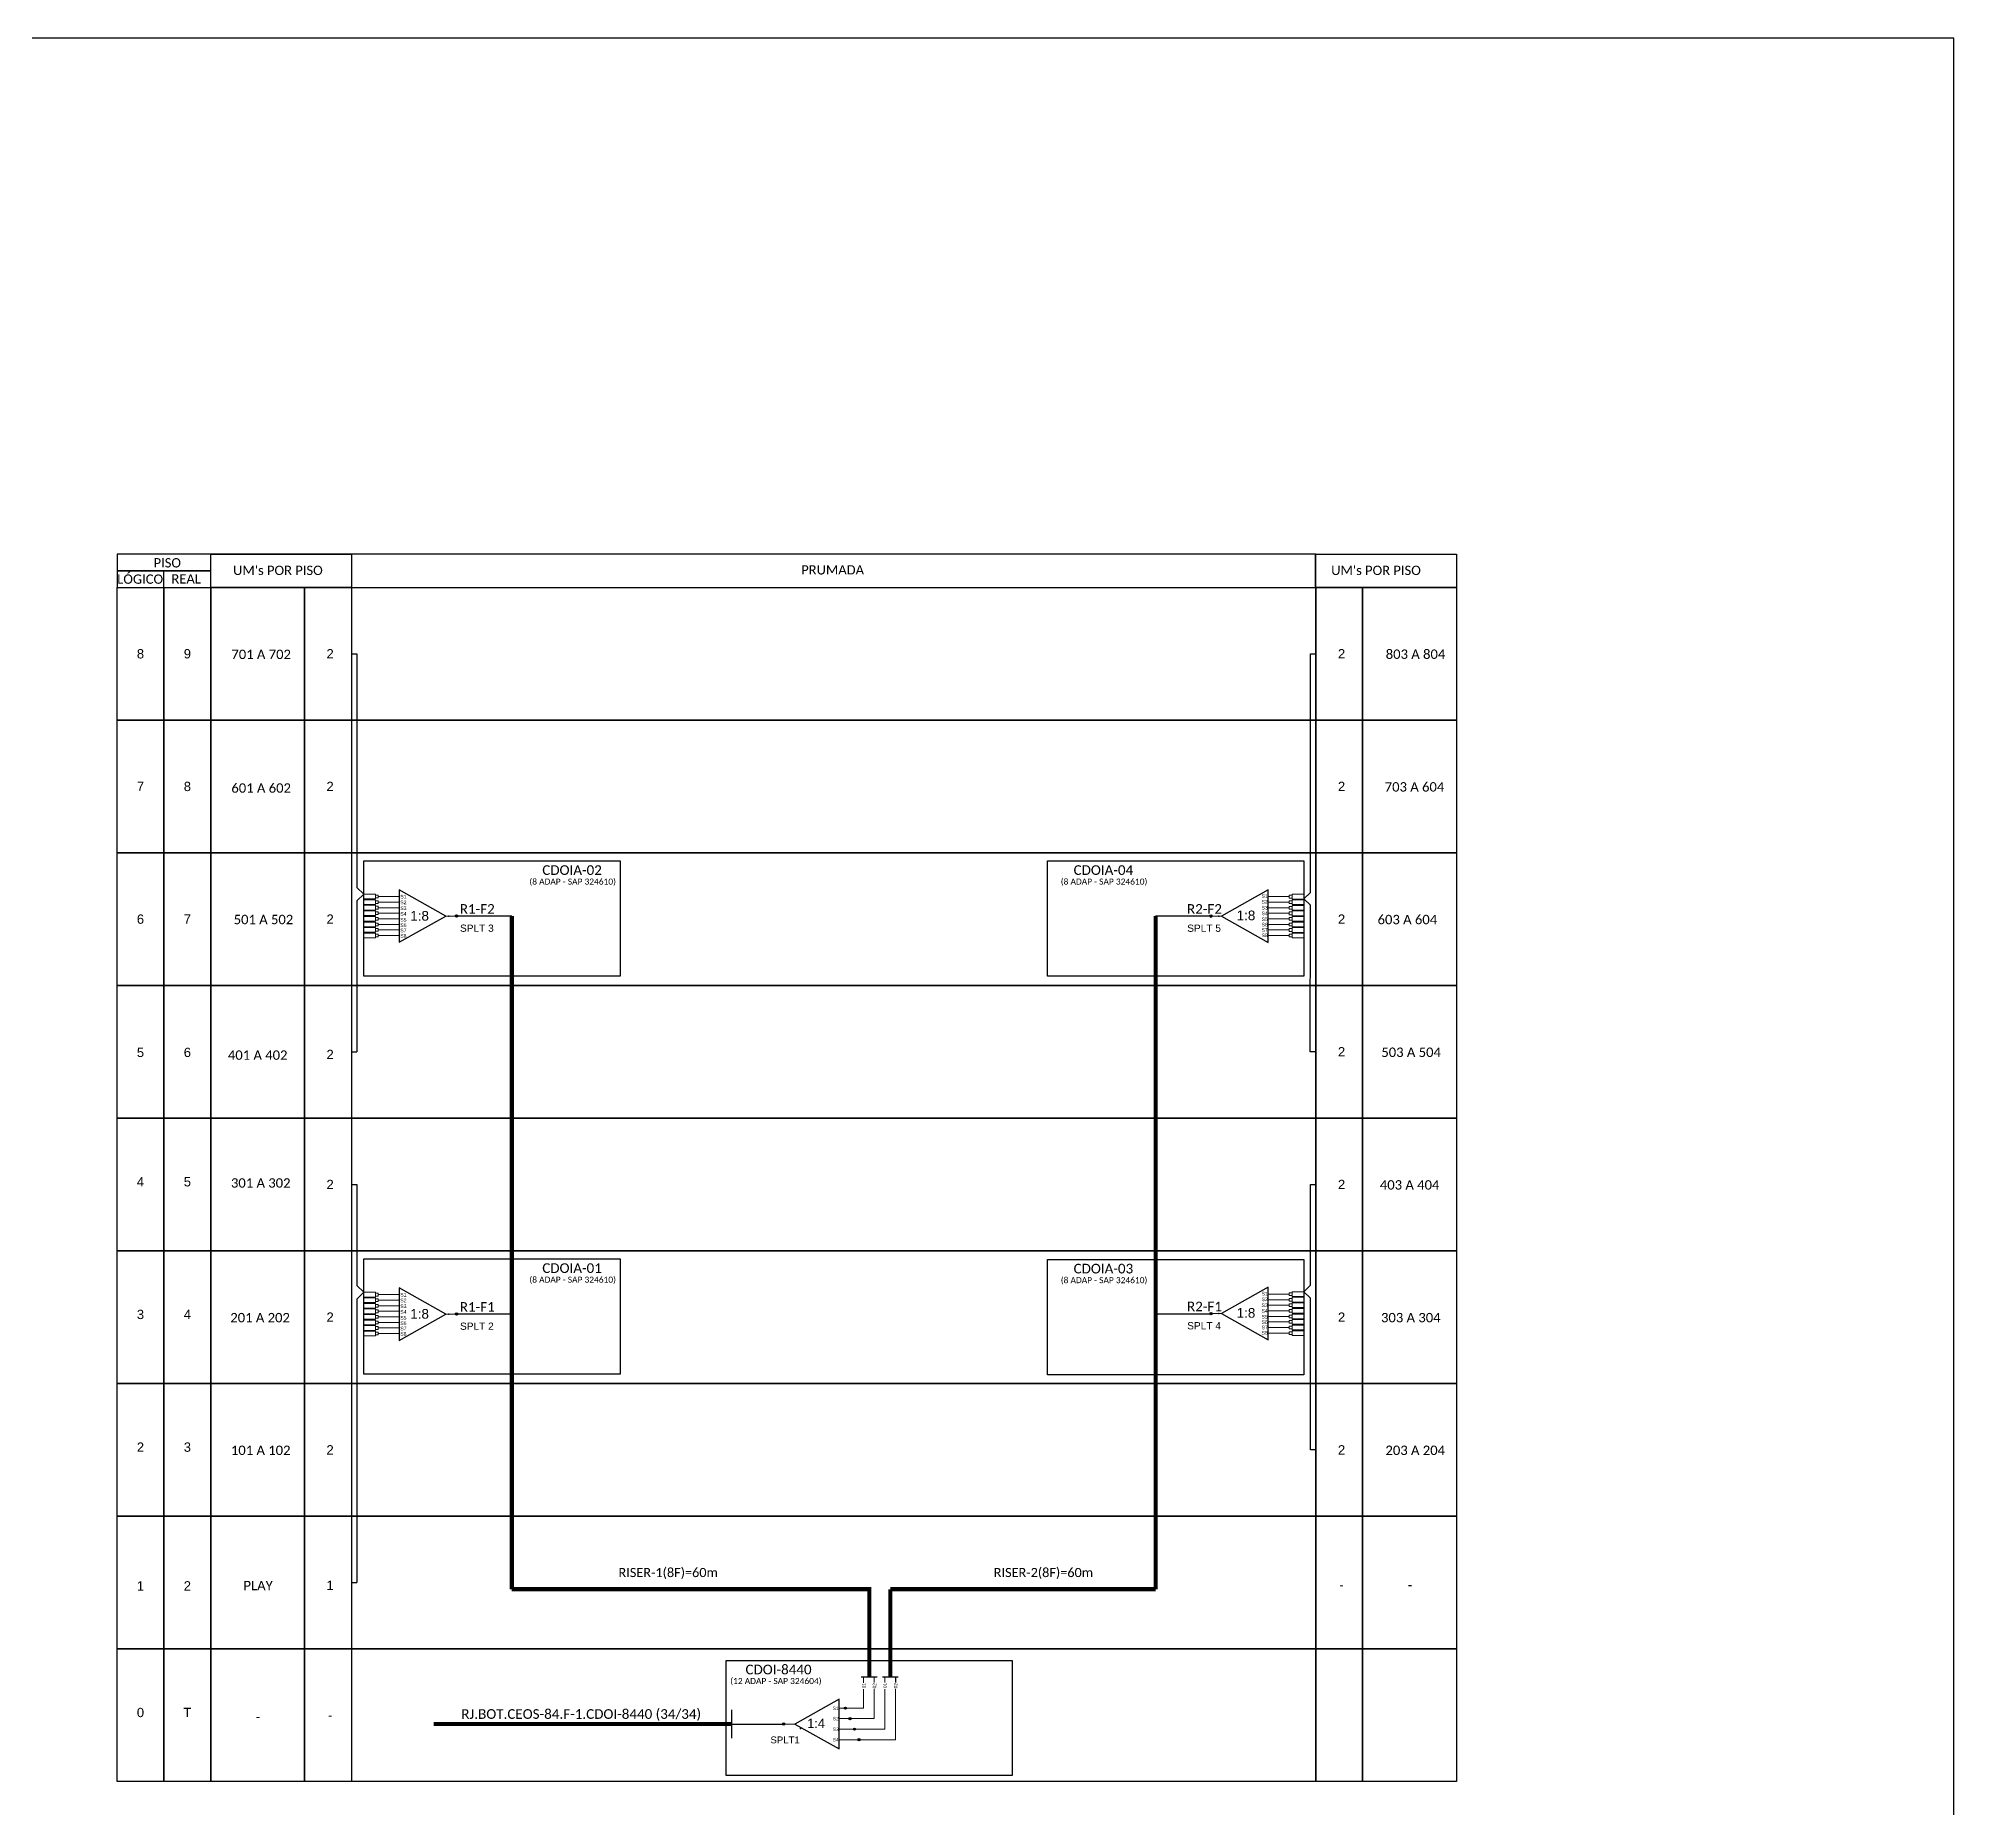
# Model space of a CAD drawing. Header units: inches. Extents: x 158 to 1895, y 602 to 1196.
# Drawn here: x 1475.2 to 1894.5, y 808.8 to 1196.3 of the extents above; entities that cross this region are included whole.
import ezdxf
from ezdxf.enums import TextEntityAlignment as Align

# ---------------------------------------------------------------- set-up
doc = ezdxf.new("R2010")
doc.units = ezdxf.units.IN
doc.header["$MEASUREMENT"] = 0
doc.styles.add('ARIAL', font='arial.ttf')
doc.styles.add('WMF-Calibri0', font='calibri.ttf')

# ---------------------------------------------------------------- blocks, each defined once
blk = doc.blocks.new('SPLITTER_')
blk.add_point((0, 0))
at = {"style": 'ARIAL', "flags": 4}
blk.add_attdef('SPLT', (0, -3.26), '', height=1.5, dxfattribs=at)
blk = doc.blocks.new('SPLT_1-4_DIV_DIR')
h = blk.add_hatch(color=3)
h.dxf.hatch_style = 1
edge = h.paths.add_edge_path()
edge.add_arc((13.27, 3.47), 0.242, 0, 360)
h = blk.add_hatch(color=3)
h.dxf.hatch_style = 1
edge = h.paths.add_edge_path()
edge.add_arc((14.27, 1.17), 0.242, 0, 360)
h = blk.add_hatch(color=3)
h.dxf.hatch_style = 1
edge = h.paths.add_edge_path()
edge.add_arc((15.27, -1.14), 0.242, 0, 360)
h = blk.add_hatch(color=3)
h.dxf.hatch_style = 1
edge = h.paths.add_edge_path()
edge.add_arc((16.27, -3.45), 0.242, 0, 360)
at = {"color": 1}
blk.add_lwpolyline([(11.89, 5.45), (2.22, 0), (11.89, -5.45), (11.89, 5.45)], dxfattribs=at)
at = {"color": 1, "lineweight": 0}
blk.add_lwpolyline([(2.22, 0), (0, 0)], dxfattribs=at)
at = {"color": 7, "lineweight": 0}
for points in [[(13.27, 3.47), (11.89, 3.47)], [(11.89, 1.17), (14.27, 1.17)], [(11.89, -1.14), (15.27, -1.14)], [(11.89, -3.45), (16.27, -3.45)]]:
    blk.add_lwpolyline(points, dxfattribs=at)
at = {"color": 3}
for centre in [(13.27, 3.47), (14.27, 1.17), (15.27, -1.14), (16.27, -3.45)]:
    blk.add_circle(centre, 0.242, dxfattribs=at)
at = {"color": 1, "style": 'ARIAL'}
for s, height, p in [('1:4', 2, (4.91, -0.85)), ('S1', 0.75, (10.52, 3.07)), ('S2', 0.75, (10.52, 0.81)), ('S3', 0.75, (10.52, -1.54)), ('S4', 0.75, (10.52, -3.8))]:
    blk.add_text(s, height=height, dxfattribs=at).set_placement(p)

msp = doc.modelspace()

# ---------------------------------------------------------------- hatches: boundary and pattern name
h = msp.add_hatch(color=0)
h.dxf.hatch_style = 1
edge = h.paths.add_edge_path()
edge.add_arc((1566.78, 1004.21), 0.271, 0, 360)
h = msp.add_hatch(color=0)
h.dxf.hatch_style = 1
edge = h.paths.add_edge_path()
edge.add_arc((1731.92, 1004.19), 0.271, 0, 360)
h = msp.add_hatch(color=0)
h.dxf.hatch_style = 1
edge = h.paths.add_edge_path()
edge.add_arc((1566.78, 917.07), 0.271, 0, 360)
h = msp.add_hatch(color=0)
h.dxf.hatch_style = 1
edge = h.paths.add_edge_path()
edge.add_arc((1731.92, 917.17), 0.271, 0, 360)
h = msp.add_hatch(color=3)
h.dxf.hatch_style = 1
edge = h.paths.add_edge_path()
edge.add_arc((1638.37, 827.34), 0.256, 0, 360)

# ---------------------------------------------------------------- linework, layer by layer
for points in [[(1055.94, 602.34), (1894.51, 602.34), (1894.51, 1196.34), (1055.94, 1196.34), (1055.94, 602.34)], [(1492.46, 1076.15), (1754.85, 1076.15), (1754.85, 1083.44), (1492.46, 1083.44), (1492.46, 1083.44), (1492.46, 1079.79)], [(1754.84, 1076.15), (1754.84, 1083.44)], [(1502.73, 1076.15), (1502.73, 1079.79)]]:
    msp.add_lwpolyline(points)
at = {"color": 0}
for points in [[(1492.46, 1079.79), (1512.99, 1079.79), (1512.99, 1083.44), (1492.46, 1083.44)], [(1492.46, 1076.15), (1512.99, 1076.15), (1512.99, 1079.79), (1492.46, 1079.79)]]:
    msp.add_lwpolyline(points, close=True, dxfattribs=at)
for points in [[(1513.01, 1083.44), (1543.8, 1083.44), (1543.8, 1076.15), (1513.01, 1076.15)], [(1754.85, 1083.44), (1785.65, 1083.44), (1785.65, 1076.15), (1754.85, 1076.15)], [(1492.46, 1076.15), (1754.85, 1076.15), (1754.85, 1047.1), (1492.46, 1047.1)], [(1492.46, 1076.15), (1502.73, 1076.15), (1502.73, 1047.1), (1492.46, 1047.1)], [(1502.73, 1076.15), (1512.99, 1076.15), (1512.99, 1047.1), (1502.73, 1047.1)], [(1512.99, 1076.15), (1533.52, 1076.15), (1533.52, 1047.1), (1512.99, 1047.1)], [(1533.52, 1076.15), (1543.79, 1076.15), (1543.79, 1047.1), (1533.52, 1047.1)], [(1754.85, 1076.15), (1765.12, 1076.15), (1765.12, 1047.1), (1754.85, 1047.1)], [(1765.12, 1076.15), (1785.65, 1076.15), (1785.65, 1047.1), (1765.12, 1047.1)], [(1492.46, 1047.1), (1754.85, 1047.1), (1754.85, 1018.06), (1492.46, 1018.06)], [(1492.46, 1047.1), (1502.73, 1047.1), (1502.73, 1018.06), (1492.46, 1018.06)], [(1502.73, 1047.1), (1512.99, 1047.1), (1512.99, 1018.06), (1502.73, 1018.06)], [(1512.99, 1047.1), (1533.52, 1047.1), (1533.52, 1018.06), (1512.99, 1018.06)], [(1533.52, 1047.1), (1543.79, 1047.1), (1543.79, 1018.06), (1533.52, 1018.06)], [(1754.85, 1047.1), (1765.12, 1047.1), (1765.12, 1018.06), (1754.85, 1018.06)], [(1765.12, 1047.1), (1785.65, 1047.1), (1785.65, 1018.06), (1765.12, 1018.06)], [(1492.46, 1018.06), (1754.85, 1018.06), (1754.85, 989.01), (1492.46, 989.01)], [(1492.46, 1018.06), (1502.73, 1018.06), (1502.73, 989.01), (1492.46, 989.01)], [(1502.73, 1018.06), (1512.99, 1018.06), (1512.99, 989.01), (1502.73, 989.01)], [(1512.99, 1018.06), (1533.52, 1018.06), (1533.52, 989.01), (1512.99, 989.01)], [(1533.52, 1018.06), (1543.79, 1018.06), (1543.79, 989.01), (1533.52, 989.01)], [(1754.85, 1018.06), (1765.12, 1018.06), (1765.12, 989.01), (1754.85, 989.01)], [(1765.12, 1018.06), (1785.65, 1018.06), (1785.65, 989.01), (1765.12, 989.01)], [(1492.46, 989.01), (1754.85, 989.01), (1754.85, 959.97), (1492.46, 959.97)], [(1492.46, 989.01), (1502.73, 989.01), (1502.73, 959.97), (1492.46, 959.97)], [(1502.73, 989.01), (1512.99, 989.01), (1512.99, 959.97), (1502.73, 959.97)], [(1512.99, 989.01), (1533.52, 989.01), (1533.52, 959.97), (1512.99, 959.97)], [(1533.52, 989.01), (1543.79, 989.01), (1543.79, 959.97), (1533.52, 959.97)], [(1754.85, 989.01), (1765.12, 989.01), (1765.12, 959.97), (1754.85, 959.97)], [(1765.12, 989.01), (1785.65, 989.01), (1785.65, 959.97), (1765.12, 959.97)], [(1492.46, 959.97), (1754.85, 959.97), (1754.85, 930.92), (1492.46, 930.92)], [(1492.46, 959.97), (1502.73, 959.97), (1502.73, 930.92), (1492.46, 930.92)], [(1502.73, 959.97), (1512.99, 959.97), (1512.99, 930.92), (1502.73, 930.92)], [(1512.99, 959.97), (1533.52, 959.97), (1533.52, 930.92), (1512.99, 930.92)], [(1533.52, 959.97), (1543.79, 959.97), (1543.79, 930.92), (1533.52, 930.92)], [(1754.85, 959.97), (1765.12, 959.97), (1765.12, 930.92), (1754.85, 930.92)], [(1765.12, 959.97), (1785.65, 959.97), (1785.65, 930.92), (1765.12, 930.92)], [(1492.46, 930.92), (1754.85, 930.92), (1754.85, 901.88), (1492.46, 901.88)], [(1492.46, 930.92), (1502.73, 930.92), (1502.73, 901.88), (1492.46, 901.88)], [(1502.73, 930.92), (1512.99, 930.92), (1512.99, 901.88), (1502.73, 901.88)], [(1512.99, 930.92), (1533.52, 930.92), (1533.52, 901.88), (1512.99, 901.88)], [(1533.52, 930.92), (1543.79, 930.92), (1543.79, 901.88), (1533.52, 901.88)], [(1754.85, 930.92), (1765.12, 930.92), (1765.12, 901.88), (1754.85, 901.88)], [(1765.12, 930.92), (1785.65, 930.92), (1785.65, 901.88), (1765.12, 901.88)], [(1492.46, 901.88), (1754.85, 901.88), (1754.85, 872.83), (1492.46, 872.83)], [(1492.46, 901.88), (1502.73, 901.88), (1502.73, 872.83), (1492.46, 872.83)], [(1502.73, 901.88), (1512.99, 901.88), (1512.99, 872.83), (1502.73, 872.83)], [(1512.99, 901.88), (1533.52, 901.88), (1533.52, 872.83), (1512.99, 872.83)], [(1533.52, 901.88), (1543.79, 901.88), (1543.79, 872.83), (1533.52, 872.83)], [(1754.85, 901.88), (1765.12, 901.88), (1765.12, 872.83), (1754.85, 872.83)], [(1765.12, 901.88), (1785.65, 901.88), (1785.65, 872.83), (1765.12, 872.83)], [(1492.46, 872.83), (1754.85, 872.83), (1754.85, 843.79), (1492.46, 843.79)], [(1492.46, 872.83), (1502.73, 872.83), (1502.73, 843.79), (1492.46, 843.79)], [(1502.73, 872.83), (1512.99, 872.83), (1512.99, 843.79), (1502.73, 843.79)], [(1512.99, 872.83), (1533.52, 872.83), (1533.52, 843.79), (1512.99, 843.79)], [(1533.52, 872.83), (1543.79, 872.83), (1543.79, 843.79), (1533.52, 843.79)], [(1754.85, 872.83), (1765.12, 872.83), (1765.12, 843.79), (1754.85, 843.79)], [(1765.12, 872.83), (1785.65, 872.83), (1785.65, 843.79), (1765.12, 843.79)], [(1492.46, 843.79), (1754.85, 843.79), (1754.85, 814.74), (1492.46, 814.74)], [(1492.46, 843.79), (1502.73, 843.79), (1502.73, 814.74), (1492.46, 814.74)], [(1502.73, 843.79), (1512.99, 843.79), (1512.99, 814.74), (1502.73, 814.74)], [(1512.99, 843.79), (1533.52, 843.79), (1533.52, 814.74), (1512.99, 814.74)], [(1533.52, 843.79), (1543.79, 843.79), (1543.79, 814.74), (1533.52, 814.74)], [(1754.85, 843.79), (1765.12, 843.79), (1765.12, 814.74), (1754.85, 814.74)], [(1765.12, 843.79), (1785.65, 843.79), (1785.65, 814.74), (1765.12, 814.74)]]:
    msp.add_lwpolyline(points, close=True)
at = {"color": 3}
for points in [[(1543.79, 1061.62), (1544.92, 1061.62)], [(1544.92, 1061.62), (1544.92, 1010.48)], [(1753.68, 1009.38), (1753.72, 1061.62), (1754.85, 1061.62)], [(1544.92, 1007.5), (1546.47, 1008.99), (1544.92, 1010.48)], [(1544.92, 1007.5), (1544.92, 974.49)], [(1753.68, 1009.39), (1752.23, 1007.99), (1753.68, 1006.59)], [(1753.66, 974.49), (1753.68, 1006.59)], [(1543.79, 974.49), (1544.92, 974.49)], [(1754.85, 974.49), (1753.66, 974.49)], [(1543.79, 945.44), (1544.92, 945.44)], [(1544.92, 945.44), (1544.92, 923.34)], [(1753.7, 923.38), (1753.72, 945.44), (1754.85, 945.44)], [(1544.92, 920.36), (1546.47, 921.85), (1544.92, 923.34)], [(1753.7, 923.38), (1752.23, 921.96), (1753.7, 920.54)], [(1544.92, 920.36), (1544.92, 858.31)], [(1753.68, 887.35), (1753.7, 920.54)], [(1754.85, 887.35), (1753.68, 887.35)], [(1543.79, 858.31), (1544.92, 858.31)], [(1626.99, 827.34), (1638.37, 827.34), (1638.37, 827.34)]]:
    msp.add_lwpolyline(points, dxfattribs=at)
at = {"color": 1}
for points in [[(1546.47, 1016.28), (1602.57, 1016.28), (1602.57, 991.05), (1546.47, 991.05)], [(1696.12, 1016.28), (1752.23, 1016.28), (1752.23, 991.05), (1696.12, 991.05)], [(1546.47, 929.14), (1602.57, 929.14), (1602.57, 903.91), (1546.47, 903.91)], [(1696.12, 929.03), (1752.23, 929.03), (1752.23, 903.8), (1696.12, 903.8)], [(1625.77, 841.27), (1688.42, 841.27), (1688.42, 816.04), (1625.77, 816.04)]]:
    msp.add_lwpolyline(points, close=True, dxfattribs=at)
at = {"color": 3, "lineweight": 0}
for points in [[(1549.02, 1008.99), (1546.47, 1008.99)], [(1549.02, 1007.95), (1546.47, 1007.95)], [(1549.02, 1007.77), (1546.47, 1007.77)], [(1549.02, 1006.73), (1546.47, 1006.73)], [(1549.02, 1006.55), (1546.47, 1006.55)], [(1549.02, 1007.95), (1549.02, 1008.99)], [(1549.02, 1006.73), (1549.02, 1007.77)], [(1549.02, 1005.51), (1549.02, 1006.55)], [(1554.25, 1008.47), (1549.63, 1008.47)], [(1554.25, 1007.25), (1549.63, 1007.25)], [(1749.07, 1008.45), (1744.45, 1008.45)], [(1744.45, 1007.24), (1749.07, 1007.24)], [(1749.68, 1008.98), (1749.68, 1007.93)], [(1749.68, 1008.98), (1752.23, 1008.98)], [(1749.68, 1007.93), (1752.23, 1007.93)], [(1749.68, 1007.76), (1749.68, 1006.72)], [(1749.68, 1007.76), (1752.23, 1007.76)], [(1749.68, 1006.72), (1752.23, 1006.72)], [(1749.68, 1006.54), (1749.68, 1005.5)], [(1749.68, 1006.54), (1752.23, 1006.54)], [(1549.02, 1005.51), (1546.47, 1005.51)], [(1549.02, 1005.34), (1546.47, 1005.34)], [(1549.02, 1004.29), (1546.47, 1004.29)], [(1549.02, 1004.12), (1546.47, 1004.12)], [(1549.02, 1003.08), (1546.47, 1003.08)], [(1549.02, 1002.9), (1546.47, 1002.9)], [(1549.02, 1004.29), (1549.02, 1005.34)], [(1549.02, 1003.08), (1549.02, 1004.12)], [(1549.02, 1001.86), (1549.02, 1002.9)], [(1554.25, 1006.03), (1549.63, 1006.03)], [(1554.25, 1004.82), (1549.63, 1004.82)], [(1554.25, 1003.6), (1549.63, 1003.6)], [(1554.25, 1002.38), (1549.63, 1002.38)], [(1744.45, 1006.02), (1749.07, 1006.02)], [(1744.45, 1004.8), (1749.07, 1004.8)], [(1744.45, 1003.58), (1749.07, 1003.58)], [(1744.45, 1002.37), (1749.07, 1002.37)], [(1749.68, 1005.5), (1752.23, 1005.5)], [(1749.68, 1005.32), (1749.68, 1004.28)], [(1749.68, 1005.32), (1752.23, 1005.32)], [(1749.68, 1004.28), (1752.23, 1004.28)], [(1749.68, 1004.11), (1749.68, 1003.06)], [(1749.68, 1004.11), (1752.23, 1004.11)], [(1749.68, 1003.06), (1752.23, 1003.06)], [(1749.68, 1002.89), (1749.68, 1001.85)], [(1749.68, 1002.89), (1752.23, 1002.89)], [(1549.02, 1001.86), (1546.47, 1001.86)], [(1549.02, 1001.68), (1546.47, 1001.68)], [(1549.02, 1000.64), (1546.47, 1000.64)], [(1549.02, 1000.47), (1546.47, 1000.47)], [(1549.02, 999.42), (1546.47, 999.42)], [(1549.02, 1000.64), (1549.02, 1001.68)], [(1549.02, 999.42), (1549.02, 1000.47)], [(1554.25, 1001.16), (1549.63, 1001.16)], [(1549.63, 999.95), (1554.25, 999.95)], [(1744.45, 1001.15), (1749.07, 1001.15)], [(1744.45, 999.93), (1749.07, 999.93)], [(1749.68, 1001.85), (1752.23, 1001.85)], [(1749.68, 1001.67), (1749.68, 1000.63)], [(1749.68, 1001.67), (1752.23, 1001.67)], [(1749.68, 1000.63), (1752.23, 1000.63)], [(1749.68, 1000.45), (1749.68, 999.41)], [(1749.68, 1000.45), (1752.23, 1000.45)], [(1749.68, 999.41), (1752.23, 999.41)], [(1549.02, 921.85), (1546.47, 921.85)], [(1549.02, 920.81), (1546.47, 920.81)], [(1549.02, 920.64), (1546.47, 920.64)], [(1549.02, 919.59), (1546.47, 919.59)], [(1549.02, 919.42), (1546.47, 919.42)], [(1549.02, 918.38), (1546.47, 918.38)], [(1549.02, 920.81), (1549.02, 921.85)], [(1549.02, 919.59), (1549.02, 920.64)], [(1549.02, 918.38), (1549.02, 919.42)], [(1554.25, 921.33), (1549.63, 921.33)], [(1554.25, 920.12), (1549.63, 920.12)], [(1554.25, 918.9), (1549.63, 918.9)], [(1749.07, 921.44), (1744.45, 921.44)], [(1744.45, 920.22), (1749.07, 920.22)], [(1744.45, 919), (1749.07, 919)], [(1749.68, 921.96), (1749.68, 920.91)], [(1749.68, 921.96), (1752.23, 921.96)], [(1749.68, 920.91), (1752.23, 920.91)], [(1749.68, 920.74), (1749.68, 919.7)], [(1749.68, 920.74), (1752.23, 920.74)], [(1749.68, 919.7), (1752.23, 919.7)], [(1749.68, 919.52), (1749.68, 918.48)], [(1749.68, 919.52), (1752.23, 919.52)], [(1749.68, 918.48), (1752.23, 918.48)], [(1749.68, 918.3), (1749.68, 917.26)], [(1749.68, 918.3), (1752.23, 918.3)], [(1549.02, 918.2), (1546.47, 918.2)], [(1549.02, 917.16), (1546.47, 917.16)], [(1549.02, 916.98), (1546.47, 916.98)], [(1549.02, 915.94), (1546.47, 915.94)], [(1549.02, 915.77), (1546.47, 915.77)], [(1549.02, 914.72), (1546.47, 914.72)], [(1549.02, 914.55), (1546.47, 914.55)], [(1549.02, 917.16), (1549.02, 918.2)], [(1549.02, 915.94), (1549.02, 916.98)], [(1549.02, 914.72), (1549.02, 915.77)], [(1549.02, 913.51), (1549.02, 914.55)], [(1554.25, 917.68), (1549.63, 917.68)], [(1554.25, 916.46), (1549.63, 916.46)], [(1554.25, 915.25), (1549.63, 915.25)], [(1744.45, 917.78), (1749.07, 917.78)], [(1744.45, 916.57), (1749.07, 916.57)], [(1744.45, 915.35), (1749.07, 915.35)], [(1744.45, 914.13), (1749.07, 914.13)], [(1749.68, 917.26), (1752.23, 917.26)], [(1749.68, 917.09), (1749.68, 916.04)], [(1749.68, 917.09), (1752.23, 917.09)], [(1749.68, 916.04), (1752.23, 916.04)], [(1749.68, 915.87), (1749.68, 914.83)], [(1749.68, 915.87), (1752.23, 915.87)], [(1749.68, 914.83), (1752.23, 914.83)], [(1749.68, 914.65), (1749.68, 913.61)], [(1749.68, 914.65), (1752.23, 914.65)], [(1549.02, 913.51), (1546.47, 913.51)], [(1549.02, 913.33), (1546.47, 913.33)], [(1549.02, 912.29), (1546.47, 912.29)], [(1549.02, 912.29), (1549.02, 913.33)], [(1554.25, 914.03), (1549.63, 914.03)], [(1549.63, 912.81), (1554.25, 912.81)], [(1744.45, 912.91), (1749.07, 912.91)], [(1749.68, 913.61), (1752.23, 913.61)], [(1749.68, 913.43), (1749.68, 912.39)], [(1749.68, 913.43), (1752.23, 913.43)], [(1749.68, 912.39), (1752.23, 912.39)]]:
    msp.add_lwpolyline(points, dxfattribs=at)
for points in [[(1549.63, 1008.17), (1549.02, 1008.17), (1549.02, 1008.77), (1549.63, 1008.77)], [(1549.63, 1006.95), (1549.02, 1006.95), (1549.02, 1007.55), (1549.63, 1007.55)], [(1549.63, 1005.73), (1549.02, 1005.73), (1549.02, 1006.34), (1549.63, 1006.34)], [(1749.07, 1008.76), (1749.68, 1008.76), (1749.68, 1008.15), (1749.07, 1008.15)], [(1749.07, 1007.54), (1749.68, 1007.54), (1749.68, 1006.93), (1749.07, 1006.93)], [(1749.07, 1006.32), (1749.68, 1006.32), (1749.68, 1005.72), (1749.07, 1005.72)], [(1549.63, 1004.51), (1549.02, 1004.51), (1549.02, 1005.12), (1549.63, 1005.12)], [(1549.63, 1003.3), (1549.02, 1003.3), (1549.02, 1003.9), (1549.63, 1003.9)], [(1549.63, 1002.08), (1549.02, 1002.08), (1549.02, 1002.68), (1549.63, 1002.68)], [(1749.07, 1005.1), (1749.68, 1005.1), (1749.68, 1004.5), (1749.07, 1004.5)], [(1749.07, 1003.89), (1749.68, 1003.89), (1749.68, 1003.28), (1749.07, 1003.28)], [(1749.07, 1002.67), (1749.68, 1002.67), (1749.68, 1002.06), (1749.07, 1002.06)], [(1549.63, 1000.86), (1549.02, 1000.86), (1549.02, 1001.47), (1549.63, 1001.47)], [(1549.63, 999.64), (1549.02, 999.64), (1549.02, 1000.25), (1549.63, 1000.25)], [(1749.07, 1001.45), (1749.68, 1001.45), (1749.68, 1000.85), (1749.07, 1000.85)], [(1749.07, 1000.23), (1749.68, 1000.23), (1749.68, 999.63), (1749.07, 999.63)], [(1549.63, 921.03), (1549.02, 921.03), (1549.02, 921.64), (1549.63, 921.64)], [(1549.63, 919.81), (1549.02, 919.81), (1549.02, 920.42), (1549.63, 920.42)], [(1549.63, 918.6), (1549.02, 918.6), (1549.02, 919.2), (1549.63, 919.2)], [(1749.07, 921.74), (1749.68, 921.74), (1749.68, 921.13), (1749.07, 921.13)], [(1749.07, 920.52), (1749.68, 920.52), (1749.68, 919.92), (1749.07, 919.92)], [(1749.07, 919.3), (1749.68, 919.3), (1749.68, 918.7), (1749.07, 918.7)], [(1549.63, 917.38), (1549.02, 917.38), (1549.02, 917.98), (1549.63, 917.98)], [(1549.63, 916.16), (1549.02, 916.16), (1549.02, 916.77), (1549.63, 916.77)], [(1549.63, 914.94), (1549.02, 914.94), (1549.02, 915.55), (1549.63, 915.55)], [(1549.63, 913.73), (1549.02, 913.73), (1549.02, 914.33), (1549.63, 914.33)], [(1749.07, 918.09), (1749.68, 918.09), (1749.68, 917.48), (1749.07, 917.48)], [(1749.07, 916.87), (1749.68, 916.87), (1749.68, 916.26), (1749.07, 916.26)], [(1749.07, 915.65), (1749.68, 915.65), (1749.68, 915.05), (1749.07, 915.05)], [(1749.07, 914.43), (1749.68, 914.43), (1749.68, 913.83), (1749.07, 913.83)], [(1549.63, 912.51), (1549.02, 912.51), (1549.02, 913.11), (1549.63, 913.11)], [(1749.07, 913.22), (1749.68, 913.22), (1749.68, 912.61), (1749.07, 912.61)]]:
    msp.add_lwpolyline(points, close=True, dxfattribs=at)
at = {"color": 1}
for points in [[(1554.25, 998.45), (1564.46, 1004.21), (1554.25, 1009.96), (1554.25, 998.45)], [(1744.45, 1009.95), (1734.24, 1004.19), (1744.45, 998.44), (1744.45, 1009.95)], [(1554.25, 911.32), (1564.46, 917.07), (1554.25, 922.83), (1554.25, 911.32)], [(1744.45, 922.93), (1734.24, 917.17), (1744.45, 911.42), (1744.45, 922.93)], [(1626.99, 830.46), (1626.99, 824.22)]]:
    msp.add_lwpolyline(points, dxfattribs=at)
at = {"color": 1, "lineweight": 0}
for points in [[(1564.46, 1004.21), (1566.81, 1004.21)], [(1734.24, 1004.19), (1731.89, 1004.19)], [(1564.46, 917.07), (1566.81, 917.07)], [(1734.24, 917.17), (1731.89, 917.17)]]:
    msp.add_lwpolyline(points, dxfattribs=at)
at = {"color": 5}
for points in [[(1578.88, 1004.21), (1566.81, 1004.21)], [(1578.88, 917.07), (1566.81, 917.07)], [(1655.35, 837.68), (1658.84, 837.68)]]:
    msp.add_lwpolyline(points, dxfattribs=at)
at = {"color": 5, "const_width": 0.887}
for points in [[(1578.88, 1004.21), (1578.88, 856.85)], [(1657.14, 837.68), (1657.14, 856.85), (1578.88, 856.85)]]:
    msp.add_lwpolyline(points, dxfattribs=at)
at = {"color": 6, "const_width": 0.887}
for points in [[(1719.81, 1004.19), (1719.81, 856.85)], [(1661.71, 837.68), (1661.71, 856.85)], [(1661.71, 856.85), (1719.81, 856.85)]]:
    msp.add_lwpolyline(points, dxfattribs=at)
at = {"color": 6}
for points in [[(1731.89, 1004.19), (1719.81, 1004.19)], [(1731.89, 917.06), (1719.81, 917.06)], [(1660.01, 837.68), (1663.42, 837.68)], [(1662.84, 837.68), (1662.84, 836.4)]]:
    msp.add_lwpolyline(points, dxfattribs=at)
at = {"color": 5, "lineweight": 0}
for points in [[(1653.13, 828.51), (1658.21, 828.51), (1658.21, 834.97)], [(1655.9, 837.68), (1655.9, 836.36)], [(1655.9, 834.94), (1655.9, 830.77)], [(1658.21, 837.68), (1658.21, 836.39)], [(1652.13, 830.77), (1655.9, 830.77)]]:
    msp.add_lwpolyline(points, dxfattribs=at)
at = {"color": 6, "lineweight": 0}
for points in [[(1654.13, 826.2), (1660.52, 826.2), (1660.52, 834.97)], [(1655.13, 823.9), (1662.84, 823.9), (1662.84, 834.97)], [(1660.52, 837.68), (1660.52, 836.4)]]:
    msp.add_lwpolyline(points, dxfattribs=at)
at = {"color": 1, "const_width": 0.887}
msp.add_lwpolyline([(1561.79, 827.34), (1626.99, 827.34)], dxfattribs=at)
at = {"color": 0}
for centre in [(1566.78, 1004.21), (1731.92, 1004.19), (1566.78, 917.07), (1731.92, 917.17)]:
    msp.add_circle(centre, 0.271, dxfattribs=at)
at = {"color": 3}
msp.add_circle((1638.37, 827.34), 0.256, dxfattribs=at)
at = {"color": 0}
for p in [(1565.07, 1004.21), (1733.63, 1004.19), (1565.07, 917.07), (1733.63, 917.17)]:
    msp.add_point(p, dxfattribs=at)

# ---------------------------------------------------------------- block references
msp.add_blockref('SPLT_1-4_DIV_DIR', (1638.63, 827.34))
ref = msp.add_blockref('SPLITTER_', (1642.04, 826.38), dxfattribs=dict(xscale=-1))
ref.add_attrib('SPLT', 'SPLT1', (1635.5, 823.11), dxfattribs={"height": 1.5, "style": 'ARIAL'})

# ---------------------------------------------------------------- texts
for s, height, style, p in [('     PISO', 2.04, 'WMF-Calibri0', (1496.86, 1080.51)), ('  LÓGICO', 2.04, 'WMF-Calibri0', (1491.06, 1076.94)), ('    REAL', 2.04, 'WMF-Calibri0', (1501.49, 1076.99)), ("UM's POR PISO", 2.0402, 'WMF-Calibri0', (1517.86, 1078.86)), ('PRUMADA', 2.04, 'WMF-Calibri0', (1642.22, 1078.97)), ("UM's POR PISO", 2.0402, 'WMF-Calibri0', (1758.24, 1078.86)), ('SPLT 3', 1.584, 'ARIAL', (1567.54, 1000.76)), ('SPLT 5', 1.584, 'ARIAL', (1726.73, 1000.75)), ('SPLT 2', 1.584, 'ARIAL', (1567.54, 913.63)), ('SPLT 4', 1.584, 'ARIAL', (1726.73, 913.73))]:
    msp.add_text(s, height=height, dxfattribs=dict(at, style=style)).set_placement(p)
at = {"style": 'WMF-Calibri0'}
for s, height, p in [('701 A 702', 2.055, (1517.49, 1060.46)), ('803 A 804', 2.055, (1770.18, 1060.5)), ('601 A 602', 2.055, (1517.49, 1031.2)), ('703 A 604', 2.055, (1769.96, 1031.45)), ('501 A 502', 2.055, (1517.99, 1002.42)), ('603 A 604', 2.055, (1768.4, 1002.41)), ('401 A 402', 2.055, (1516.73, 972.74)), ('503 A 504', 2.055, (1769.22, 973.36)), ('301 A 302', 2.055, (1517.4, 944.75)), ('403 A 404', 2.055, (1768.89, 944.32)), ('201 A 202', 2.055, (1517.26, 915.27)), ('303 A 304', 2.055, (1769.15, 915.27)), ('101 A 102', 2.055, (1517.39, 886.23)), ('203 A 204', 2.055, (1770.12, 886.23)), ('PLAY', 2.055, (1520.13, 856.62)), ('-', 2.06, (1775, 856.71)), ('-', 2.06, (1522.83, 827.88))]:
    msp.add_text(s, height=height, dxfattribs=at).set_placement(p)
at = {"color": 1}
for s, height, style, p in [('CDOIA-02', 2.112, 'WMF-Calibri0', (1585.55, 1013.21)), ('CDOIA-04', 2.112, 'WMF-Calibri0', (1701.86, 1013.21)), ('S1', 0.792, 'ARIAL', (1554.47, 1008.05)), ('S2', 0.792, 'ARIAL', (1554.47, 1006.8)), ('S3', 0.792, 'ARIAL', (1554.47, 1005.52)), ('S1', 0.792, 'ARIAL', (1743, 1008.17)), ('S2', 0.792, 'ARIAL', (1743, 1006.92)), ('S3', 0.792, 'ARIAL', (1743, 1005.64)), ('S4', 0.792, 'ARIAL', (1554.47, 1004.27)), ('S5', 0.792, 'ARIAL', (1554.47, 1002.99)), ('S6', 0.792, 'ARIAL', (1554.47, 1001.81)), ('1:8', 2.112, 'ARIAL', (1556.64, 1003.2)), ('1:8', 2.112, 'ARIAL', (1737.54, 1003.29)), ('S4', 0.792, 'ARIAL', (1743, 1004.39)), ('S5', 0.792, 'ARIAL', (1743, 1003.11)), ('S6', 0.792, 'ARIAL', (1743, 1001.93)), ('S7', 0.792, 'ARIAL', (1554.47, 1000.65)), ('S8', 0.792, 'ARIAL', (1554.47, 999.47)), ('S7', 0.792, 'ARIAL', (1743, 1000.77)), ('S8', 0.792, 'ARIAL', (1743, 999.59)), ('CDOIA-01', 2.112, 'WMF-Calibri0', (1585.55, 926.08)), ('CDOIA-03', 2.112, 'WMF-Calibri0', (1701.86, 925.97)), ('S1', 0.792, 'ARIAL', (1554.47, 920.91)), ('S2', 0.792, 'ARIAL', (1554.47, 919.66)), ('S3', 0.792, 'ARIAL', (1554.47, 918.38)), ('1:8', 2.112, 'ARIAL', (1737.54, 916.28)), ('S1', 0.792, 'ARIAL', (1743, 921.15)), ('S2', 0.792, 'ARIAL', (1743, 919.9)), ('S3', 0.792, 'ARIAL', (1743, 918.62)), ('S4', 0.792, 'ARIAL', (1554.47, 917.14)), ('S5', 0.792, 'ARIAL', (1554.47, 915.86)), ('S6', 0.792, 'ARIAL', (1554.47, 914.68)), ('S7', 0.792, 'ARIAL', (1554.47, 913.52)), ('1:8', 2.112, 'ARIAL', (1556.64, 916.07)), ('S4', 0.792, 'ARIAL', (1743, 917.38)), ('S5', 0.792, 'ARIAL', (1743, 916.1)), ('S6', 0.792, 'ARIAL', (1743, 914.91)), ('S7', 0.792, 'ARIAL', (1743, 913.75)), ('S8', 0.792, 'ARIAL', (1554.47, 912.34)), ('S8', 0.792, 'ARIAL', (1743, 912.57)), ('CDOI-8440', 2.112, 'WMF-Calibri0', (1630.03, 838.21)), ('RJ.BOT.CEOS-84.F-1.CDOI-8440 (34/34)', 2.112, 'WMF-Calibri0', (1567.83, 828.47))]:
    msp.add_text(s, height=height, dxfattribs=dict(at, style=style)).set_placement(p)
at = {"color": 1, "style": 'WMF-Calibri0'}
for s, p in [('(8 ADAP - SAP 324610)', (1592.2, 1011.09)), ('(8 ADAP - SAP 324610)', (1708.52, 1011.09)), ('(8 ADAP - SAP 324610)', (1592.2, 923.95)), ('(8 ADAP - SAP 324610)', (1708.52, 923.84)), ('(12 ADAP - SAP 324604)', (1636.69, 836.09))]:
    msp.add_text(s, height=1.32, dxfattribs=at).set_placement(p, align=Align.CENTER)
at = {"color": 5, "style": 'WMF-Calibri0'}
for s, height, p in [('R1-F2', 2.112, (1567.49, 1004.71)), ('R1-F1', 2.112, (1567.49, 917.58)), ('RISER-1(8F)=60m', 2, (1602.23, 859.5))]:
    msp.add_text(s, height=height, dxfattribs=at).set_placement(p)
at = {"color": 6, "style": 'WMF-Calibri0'}
for s, height, p in [('R2-F2', 2.112, (1726.68, 1004.7)), ('R2-F1', 2.112, (1726.68, 917.68)), ('RISER-2(8F)=60m', 2, (1684.37, 859.5))]:
    msp.add_text(s, height=height, dxfattribs=at).set_placement(p)
at = {"style": 'ARIAL'}
for s, p in [('01', (1655.95, 835.74)), ('02', (1658.27, 835.71)), ('01', (1660.58, 835.77)), ('02', (1662.89, 835.71))]:
    msp.add_text(s, height=0.75, rotation=90, dxfattribs=at).set_placement(p, align=Align.MIDDLE_CENTER)
at = {"style": 'ARIAL', "flags": 12}
for tag, p in [('8', (1497.59, 1061.62)), ('9', (1507.86, 1061.62)), ('2', (1539.1, 1061.62)), ('2', (1760.51, 1061.62)), ('7', (1497.59, 1032.58)), ('8', (1507.86, 1032.58)), ('2', (1539.1, 1032.58)), ('2', (1760.51, 1032.58)), ('6', (1497.59, 1003.53)), ('7', (1507.86, 1003.53)), ('2', (1539.1, 1003.53)), ('2', (1760.51, 1003.53)), ('5', (1497.59, 974.36)), ('6', (1507.86, 974.36)), ('2', (1539.1, 973.9)), ('2', (1760.51, 974.49)), ('4', (1497.59, 946.04)), ('5', (1507.86, 946.04)), ('2', (1539.1, 945.44)), ('2', (1760.51, 945.44)), ('3', (1497.59, 917)), ('4', (1507.86, 917)), ('2', (1539.1, 916.4)), ('2', (1760.51, 916.4)), ('2', (1497.59, 887.95)), ('3', (1507.86, 887.95)), ('2', (1539.1, 887.35)), ('2', (1760.51, 887.35)), ('1', (1497.59, 857.58)), ('2', (1507.86, 857.58)), ('1', (1539.1, 857.71)), ('-', (1760.51, 857.79)), ('0', (1497.59, 829.86)), ('T', (1507.86, 829.86)), ('-', (1539.1, 829.26))]:
    msp.add_attdef(tag, text='XX', height=2.04, dxfattribs=at).set_placement(p, align=Align.MIDDLE_CENTER)

doc.saveas('drawing.dxf')
